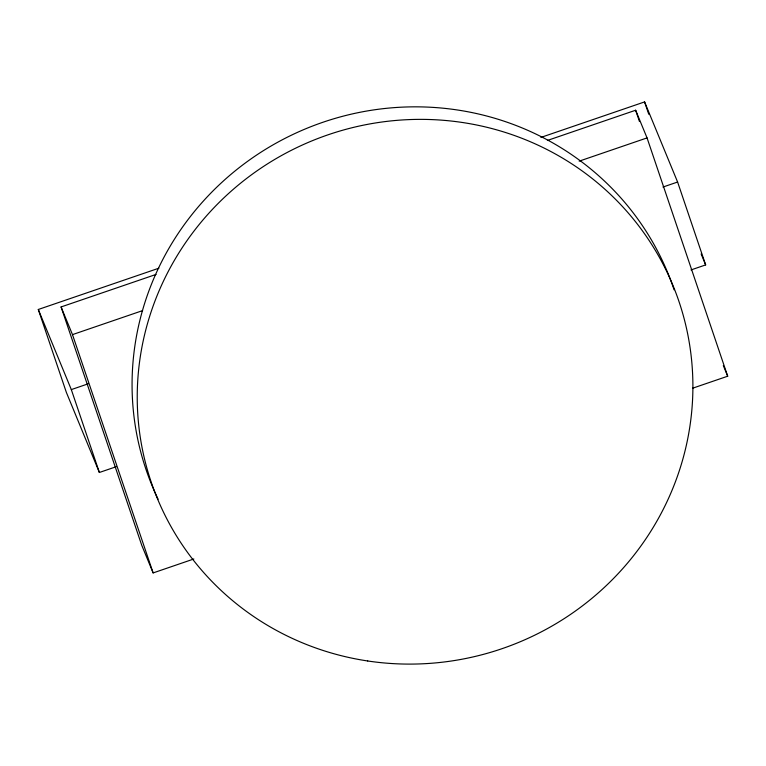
<?xml version="1.0" encoding="UTF-8"?>
<svg xmlns="http://www.w3.org/2000/svg" width="766" height="766" viewBox="0 0 766 766"><rect width="100%" height="100%" fill="white"/><g stroke="black" fill="none" stroke-linecap="round" stroke-linejoin="round"><path stroke-width="1.15" d="M116.279 466.695L99.369 472.478L66.355 392.374L38.3 309.483L158.897 268.196M540.892 137.42L644.579 101.916L677.604 182.03L705.658 264.912L690.999 269.929M193.855 558.979L153.133 572.92L141.729 545.248L61.079 306.946L156.082 274.42M547.422 140.446L635.646 110.237L647.05 137.909L727.7 376.211L692.636 388.209M61.079 306.946L72.483 334.618L142.61 310.613M579.192 161.147L647.05 137.909M38.3 309.483L71.315 389.597L88.224 383.804M662.954 187.048L677.604 182.03M701.129 253.939L705.658 264.912M723.315 365.564L727.7 376.211M644.579 101.916L648.754 114.239M635.646 110.237L639.466 121.535M72.483 334.618L153.133 572.92M71.315 389.597L99.369 472.478M158.102 499.173A278.939 271.231 -22.4 0 1 308.009 127.836A278.939 271.231 -22.4 0 1 674.099 289.835M367.728 660.981A278.939 271.231 -22.4 0 0 675.823 292.698A278.939 271.231 -22.4 0 0 201.64 221.518A278.939 271.231 -22.4 0 0 367.728 660.981"/></g></svg>
